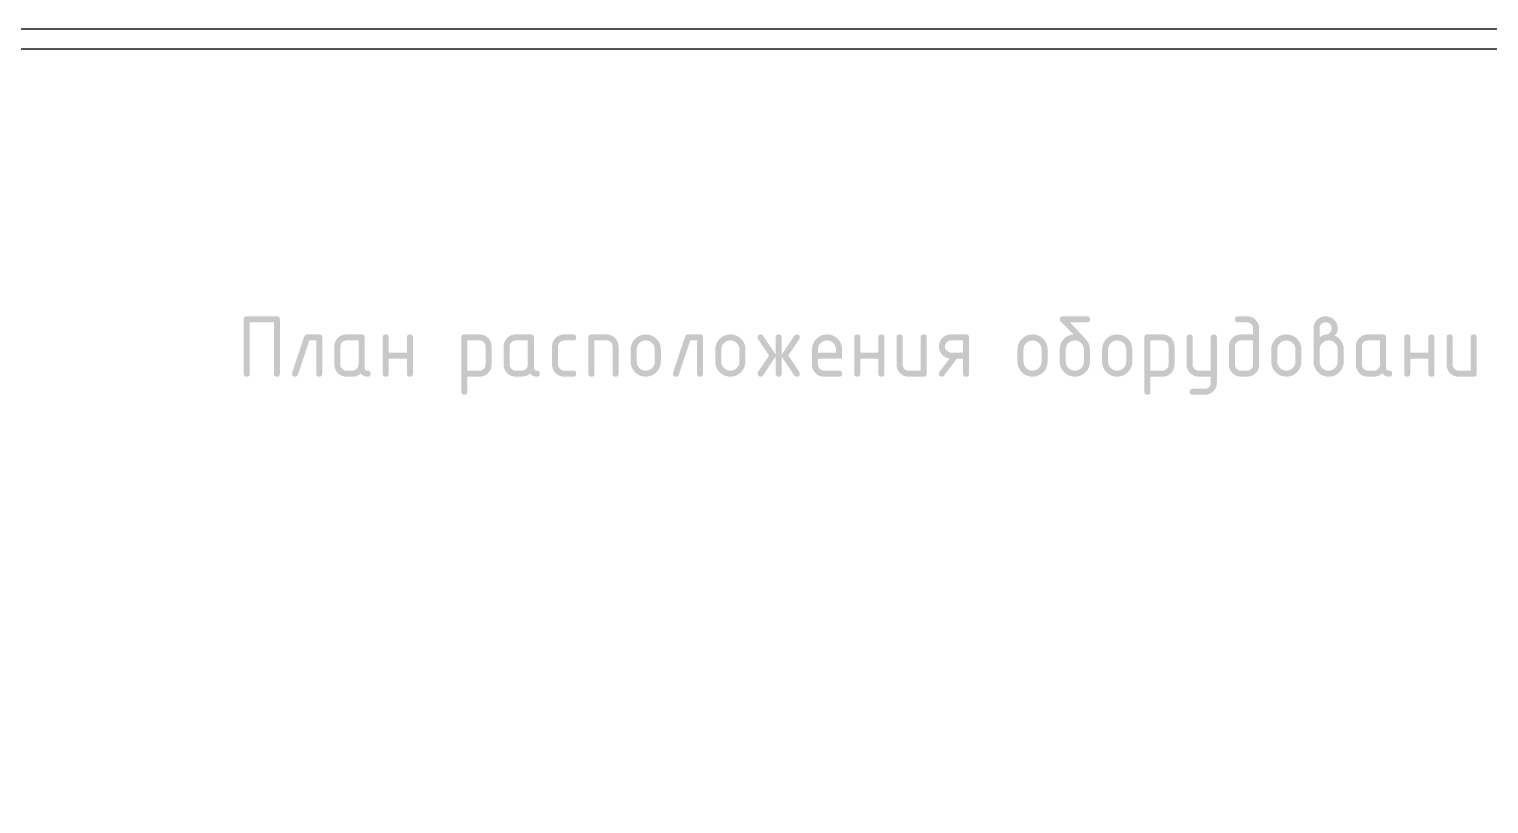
# Model space of a CAD drawing. Header units: millimetres. Extents: x 0 to 420, y 0 to 297.
# Drawn here: x 90.4 to 216.8, y 229.8 to 296.9 of the extents above; entities that cross this region are included whole.
import ezdxf

# ---------------------------------------------------------------- set-up
doc = ezdxf.new("R2010")
doc.units = ezdxf.units.MM
doc.layers.get('0').update_dxf_attribs({"linetype": 'CONTINUOUS'})

msp = doc.modelspace()

# ---------------------------------------------------------------- hatches: boundary and pattern name
at = {"true_color": 0x000007}
for points in [[(109.200047, 272.056929), (111.815013, 272.056929), (111.929321, 272.040514), (112.01097, 271.991335), (112.059959, 271.909497), (112.076289, 271.795102), (112.076289, 267.088275), (112.059959, 266.973967), (112.01097, 266.892318), (111.929321, 266.843329), (111.815013, 266.826999), (111.700704, 266.843329), (111.619056, 266.892318), (111.570066, 266.973967), (111.553736, 267.088275), (111.553736, 271.533826), (109.461875, 271.533826), (109.461875, 267.088275), (109.445459, 266.973967), (109.39628, 266.892318), (109.314442, 266.843329), (109.200047, 266.826999), (109.085739, 266.843329), (109.00409, 266.892318), (108.955101, 266.973967), (108.938771, 267.088275), (108.938771, 271.795102), (108.955101, 271.909497), (109.00409, 271.991335), (109.085739, 272.040514)], [(114.438358, 270.48762), (115.484013, 270.48762), (115.598407, 270.47129), (115.680246, 270.422301), (115.729424, 270.340652), (115.74584, 270.226344), (115.74584, 267.088275), (115.729424, 266.973967), (115.680246, 266.892318), (115.598407, 266.843329), (115.484013, 266.826999), (115.369705, 266.843329), (115.288056, 266.892318), (115.239067, 266.973967), (115.222737, 267.088275), (115.222737, 269.965068), (114.624117, 269.965068), (113.637993, 267.005041), (113.600278, 266.926993), (113.546698, 266.871372), (113.477305, 266.838075), (113.392151, 266.826999), (113.277843, 266.843553), (113.196194, 266.893283), (113.147205, 266.976292), (113.130875, 267.092685), (113.142451, 267.171508), (114.17653, 270.273748), (114.219611, 270.367162), (114.277678, 270.434014), (114.350628, 270.474201)], [(121.510111, 268.395758), (121.510111, 267.088275), (121.493695, 266.973967), (121.444516, 266.892318), (121.362678, 266.843329), (121.248284, 266.826999), (121.133975, 266.843329), (121.052327, 266.892318), (121.003337, 266.973967), (120.987008, 267.088275), (120.987008, 270.226344), (121.003337, 270.340652), (121.052327, 270.422301), (121.133975, 270.47129), (121.248284, 270.48762), (121.362678, 270.47129), (121.444516, 270.422301), (121.493695, 270.340652), (121.510111, 270.226344), (121.510111, 268.918861), (123.07887, 268.918861), (123.07887, 270.226344), (123.095199, 270.340652), (123.144189, 270.422301), (123.225837, 270.47129), (123.340146, 270.48762), (123.45454, 270.47129), (123.536378, 270.422301), (123.585557, 270.340652), (123.601973, 270.226344), (123.601973, 267.088275), (123.585557, 266.973967), (123.536378, 266.892318), (123.45454, 266.843329), (123.340146, 266.826999), (123.225837, 266.843329), (123.144189, 266.892318), (123.095199, 266.973967), (123.07887, 267.088275), (123.07887, 268.395758)], [(136.17435, 269.441964), (136.17435, 267.873206), (136.183971, 267.769543), (136.212866, 267.673528), (136.261089, 267.585161), (136.328691, 267.504443), (136.409401, 267.436841), (136.497707, 267.388618), (136.593558, 267.359723), (136.696902, 267.350102), (137.481282, 267.350102), (137.595676, 267.333686), (137.677514, 267.284508), (137.726693, 267.202669), (137.743109, 267.088275), (137.726693, 266.973967), (137.677514, 266.892318), (137.595676, 266.843329), (137.481282, 266.826999), (136.696902, 266.826999), (136.48546, 266.845921), (136.29107, 266.902722), (136.113837, 266.997454), (135.953864, 267.130167), (135.821469, 267.29014), (135.726901, 267.467373), (135.670161, 267.661763), (135.651247, 267.873206), (135.651247, 269.441964), (135.670161, 269.653321), (135.726901, 269.847521), (135.821469, 270.024564), (135.953864, 270.184451), (136.113837, 270.316932), (136.29107, 270.41169), (136.48546, 270.46862), (136.696902, 270.48762), (137.481282, 270.48762), (137.595676, 270.47129), (137.677514, 270.422301), (137.726693, 270.340652), (137.743109, 270.226344), (137.726693, 270.112035), (137.677514, 270.030387), (137.595676, 269.981397), (137.481282, 269.965068), (136.696902, 269.965068), (136.591896, 269.955473), (136.495158, 269.926758), (136.406688, 269.879026), (136.326486, 269.812381), (136.259926, 269.731869), (136.212384, 269.643296), (136.183859, 269.546661)], [(138.795325, 267.088275), (138.795325, 270.226344), (138.811655, 270.340652), (138.860644, 270.422301), (138.942293, 270.47129), (139.056601, 270.48762), (140.364084, 270.48762), (140.573787, 270.468508), (140.76716, 270.411207), (140.944203, 270.31577), (141.104917, 270.182246), (141.23844, 270.021541), (141.333878, 269.844558), (141.391179, 269.651349), (141.41029, 269.441964), (141.41029, 267.088275), (141.393874, 266.973967), (141.344696, 266.892318), (141.262857, 266.843329), (141.148463, 266.826999), (141.034155, 266.843329), (140.952506, 266.892318), (140.903517, 266.973967), (140.887187, 267.088275), (140.887187, 269.441964), (140.877782, 269.548314), (140.849566, 269.645776), (140.802541, 269.734349), (140.736705, 269.814035), (140.656934, 269.879956), (140.568171, 269.927171), (140.47052, 269.955576), (140.364084, 269.965068), (139.318428, 269.965068), (139.318428, 267.088275), (139.302012, 266.973967), (139.252834, 266.892318), (139.170995, 266.843329), (139.056601, 266.826999), (138.942293, 266.843329), (138.860644, 266.892318), (138.811655, 266.973967)], [(147.430865, 270.48762), (148.47652, 270.48762), (148.590915, 270.47129), (148.672753, 270.422301), (148.721932, 270.340652), (148.738348, 270.226344), (148.738348, 267.088275), (148.721932, 266.973967), (148.672753, 266.892318), (148.590915, 266.843329), (148.47652, 266.826999), (148.362212, 266.843329), (148.280563, 266.892318), (148.231574, 266.973967), (148.215244, 267.088275), (148.215244, 269.965068), (147.616625, 269.965068), (146.630501, 267.005041), (146.592785, 266.926993), (146.539205, 266.871372), (146.469813, 266.838075), (146.384658, 266.826999), (146.27035, 266.843553), (146.188701, 266.893283), (146.139712, 266.976292), (146.123382, 267.092685), (146.134958, 267.171508), (147.169038, 270.273748), (147.212119, 270.367162), (147.270186, 270.434014), (147.343136, 270.474201)], [(155.020199, 268.574351), (153.930446, 266.941652), (153.838324, 266.855593), (153.712716, 266.826999), (153.613015, 266.846154), (153.52861, 266.904169), (153.470595, 266.988574), (153.45144, 267.088275), (153.462258, 267.166341), (153.494986, 267.234898), (154.449691, 268.657585), (153.494986, 270.07972), (153.462258, 270.147864), (153.45144, 270.226344), (153.46777, 270.340652), (153.516759, 270.422301), (153.598408, 270.47129), (153.712716, 270.48762), (153.838324, 270.458819), (153.930446, 270.372967), (155.020199, 268.740818), (155.020199, 270.226344), (155.036528, 270.340652), (155.085518, 270.422301), (155.167166, 270.47129), (155.281475, 270.48762), (155.395869, 270.47129), (155.477707, 270.422301), (155.526886, 270.340652), (155.543302, 270.226344), (155.543302, 268.740818), (156.632503, 270.372967), (156.724694, 270.458819), (156.850785, 270.48762), (156.965093, 270.47129), (157.046742, 270.422301), (157.095731, 270.340652), (157.112061, 270.226344), (157.101036, 270.147864), (157.068515, 270.07972), (156.11381, 268.657585), (157.068515, 267.234898), (157.101036, 267.166341), (157.112061, 267.088275), (157.095731, 266.973967), (157.046742, 266.892318), (156.965093, 266.843329), (156.850785, 266.826999), (156.724694, 266.855593), (156.632503, 266.941652), (155.543302, 268.574351), (155.543302, 267.088275), (155.526886, 266.973967), (155.477707, 266.892318), (155.395869, 266.843329), (155.281475, 266.826999), (155.167166, 266.843329), (155.085518, 266.892318), (155.036528, 266.973967), (155.020199, 267.088275)], [(162.350627, 268.395758), (162.350627, 267.088275), (162.334211, 266.973967), (162.285032, 266.892318), (162.203194, 266.843329), (162.0888, 266.826999), (161.974491, 266.843329), (161.892843, 266.892318), (161.843853, 266.973967), (161.827523, 267.088275), (161.827523, 270.226344), (161.843853, 270.340652), (161.892843, 270.422301), (161.974491, 270.47129), (162.0888, 270.48762), (162.203194, 270.47129), (162.285032, 270.422301), (162.334211, 270.340652), (162.350627, 270.226344), (162.350627, 268.918861), (163.919385, 268.918861), (163.919385, 270.226344), (163.935715, 270.340652), (163.984704, 270.422301), (164.066353, 270.47129), (164.180662, 270.48762), (164.295056, 270.47129), (164.376894, 270.422301), (164.426073, 270.340652), (164.442489, 270.226344), (164.442489, 267.088275), (164.426073, 266.973967), (164.376894, 266.892318), (164.295056, 266.843329), (164.180662, 266.826999), (164.066353, 266.843329), (163.984704, 266.892318), (163.935715, 266.973967), (163.919385, 267.088275), (163.919385, 268.395758)], [(168.106518, 270.226344), (168.106518, 267.088275), (168.090102, 266.973967), (168.040923, 266.892318), (167.959085, 266.843329), (167.84469, 266.826999), (166.537208, 266.826999), (166.325765, 266.845921), (166.131375, 266.902722), (165.954142, 266.997454), (165.794169, 267.130167), (165.661774, 267.29014), (165.567207, 267.467373), (165.510466, 267.661763), (165.491552, 267.873206), (165.491552, 270.226344), (165.507882, 270.340652), (165.556871, 270.422301), (165.63852, 270.47129), (165.752828, 270.48762), (165.867223, 270.47129), (165.949061, 270.422301), (165.99824, 270.340652), (166.014656, 270.226344), (166.014656, 267.873206), (166.024276, 267.769543), (166.053172, 267.673528), (166.101394, 267.585161), (166.168996, 267.504443), (166.249706, 267.436841), (166.338012, 267.388618), (166.433863, 267.359723), (166.537208, 267.350102), (167.583414, 267.350102), (167.583414, 270.226344), (167.599744, 270.340652), (167.648733, 270.422301), (167.730382, 270.47129), (167.84469, 270.48762), (167.959085, 270.47129), (168.040923, 270.422301), (168.090102, 270.340652)], [(192.711665, 266.296179), (192.711665, 266.826999), (191.665458, 266.826999), (191.454015, 266.846024), (191.259626, 266.903136), (191.082393, 266.998384), (190.92242, 267.131821), (190.790025, 267.292543), (190.695457, 267.469647), (190.638716, 267.663184), (190.619803, 267.873206), (190.619803, 270.226344), (190.636133, 270.340652), (190.685122, 270.422301), (190.766771, 270.47129), (190.881079, 270.48762), (190.995473, 270.47129), (191.077311, 270.422301), (191.12649, 270.340652), (191.142906, 270.226344), (191.142906, 267.873206), (191.152526, 267.769543), (191.181422, 267.673528), (191.229645, 267.585161), (191.297246, 267.504443), (191.377956, 267.436841), (191.466263, 267.388618), (191.562114, 267.359723), (191.665458, 267.350102), (192.711665, 267.350102), (192.711665, 270.226344), (192.727994, 270.340652), (192.776984, 270.422301), (192.858633, 270.47129), (192.972941, 270.48762), (193.087335, 270.47129), (193.169173, 270.422301), (193.218352, 270.340652), (193.234768, 270.226344), (193.234768, 266.303896), (193.216061, 266.094511), (193.159941, 265.901302), (193.066406, 265.724319), (192.935458, 265.563614), (192.777242, 265.43009), (192.601973, 265.334652), (192.409754, 265.277352), (192.200688, 265.25824), (191.142906, 265.25824), (191.028279, 265.27457), (190.946467, 265.323559), (190.897417, 265.405208), (190.881079, 265.519516), (190.900923, 265.616737), (190.960454, 265.701969), (191.045685, 265.761224), (191.142906, 265.780792), (192.188561, 265.780792), (192.294998, 265.789982), (192.392649, 265.817517), (192.481412, 265.863345), (192.561183, 265.927416), (192.627019, 266.005654), (192.674044, 266.093194), (192.70226, 266.190035)], [(209.991125, 268.395758), (209.991125, 267.088275), (209.974709, 266.973967), (209.92553, 266.892318), (209.843692, 266.843329), (209.729298, 266.826999), (209.614989, 266.843329), (209.533341, 266.892318), (209.484351, 266.973967), (209.468022, 267.088275), (209.468022, 270.226344), (209.484351, 270.340652), (209.533341, 270.422301), (209.614989, 270.47129), (209.729298, 270.48762), (209.843692, 270.47129), (209.92553, 270.422301), (209.974709, 270.340652), (209.991125, 270.226344), (209.991125, 268.918861), (211.559884, 268.918861), (211.559884, 270.226344), (211.576213, 270.340652), (211.625203, 270.422301), (211.706851, 270.47129), (211.82116, 270.48762), (211.935554, 270.47129), (212.017392, 270.422301), (212.066571, 270.340652), (212.082987, 270.226344), (212.082987, 267.088275), (212.066571, 266.973967), (212.017392, 266.892318), (211.935554, 266.843329), (211.82116, 266.826999), (211.706851, 266.843329), (211.625203, 266.892318), (211.576213, 266.973967), (211.559884, 267.088275), (211.559884, 268.395758)], [(215.747016, 270.226344), (215.747016, 267.088275), (215.7306, 266.973967), (215.681421, 266.892318), (215.599583, 266.843329), (215.485188, 266.826999), (214.177706, 266.826999), (213.966263, 266.845921), (213.771874, 266.902722), (213.594641, 266.997454), (213.434668, 267.130167), (213.302273, 267.29014), (213.207705, 267.467373), (213.150964, 267.661763), (213.13205, 267.873206), (213.13205, 270.226344), (213.14838, 270.340652), (213.197369, 270.422301), (213.279018, 270.47129), (213.393327, 270.48762), (213.507721, 270.47129), (213.589559, 270.422301), (213.638738, 270.340652), (213.655154, 270.226344), (213.655154, 267.873206), (213.664774, 267.769543), (213.69367, 267.673528), (213.741893, 267.585161), (213.809494, 267.504443), (213.890204, 267.436841), (213.97851, 267.388618), (214.074362, 267.359723), (214.177706, 267.350102), (215.223912, 267.350102), (215.223912, 270.226344), (215.240242, 270.340652), (215.289231, 270.422301), (215.37088, 270.47129), (215.485188, 270.48762), (215.599583, 270.47129), (215.681421, 270.422301), (215.7306, 270.340652)]]:
    msp.add_hatch(color=0, dxfattribs=at).paths.add_polyline_path(points, flags=0)
h = msp.add_hatch(color=0, dxfattribs=at)
h.paths.add_polyline_path([(182.242682, 269.180137), (182.242682, 268.134482), (182.218721, 267.872904), (182.146908, 267.631429), (182.027346, 267.410107), (181.860138, 267.208991), (181.658798, 267.04187), (181.437563, 266.922497), (181.19638, 266.850873), (180.935199, 266.826999), (180.673622, 266.850873), (180.432146, 266.922497), (180.210825, 267.04187), (180.009709, 267.208991), (179.842587, 267.410107), (179.723215, 267.631429), (179.651591, 267.872904), (179.627716, 268.134482), (179.627716, 269.180137), (179.638286, 269.370748), (179.670005, 269.548194), (179.722885, 269.712488), (179.79694, 269.863644), (179.892181, 270.001674), (180.008623, 270.126591), (180.146279, 270.238408), (180.30516, 270.337138), (180.576427, 270.449999), (180.828263, 270.48762), (179.678979, 271.636903), (179.640532, 271.701051), (179.627716, 271.791244), (179.644046, 271.907404), (179.693035, 271.990439), (179.774684, 272.040298), (179.888993, 272.056929), (181.984713, 272.056929), (182.099107, 272.040514), (182.180946, 271.991335), (182.230124, 271.909497), (182.24654, 271.795102), (182.230124, 271.680794), (182.180946, 271.599145), (182.099107, 271.550156), (181.984713, 271.533826), (180.499188, 271.533826), (181.814387, 270.150827), (182.001766, 269.920867), (182.135608, 269.682432), (182.215913, 269.435522)], flags=0)
h.paths.add_polyline_path([(181.719578, 268.134482), (181.719578, 269.180137), (181.705212, 269.336708), (181.662114, 269.481445), (181.590284, 269.614296), (181.489722, 269.735211), (181.368816, 269.835773), (181.236025, 269.907603), (181.091451, 269.950701), (180.935199, 269.965068), (180.778396, 269.950701), (180.633684, 269.907603), (180.500962, 269.835773), (180.380125, 269.735211), (180.279649, 269.614296), (180.208008, 269.481445), (180.1651, 269.336708), (180.15082, 269.180137), (180.15082, 268.134482), (180.164996, 267.976257), (180.207595, 267.830693), (180.278719, 267.697842), (180.378472, 267.577754), (180.498559, 267.478001), (180.631411, 267.406877), (180.776974, 267.364279), (180.935199, 267.350102), (181.091451, 267.364468), (181.236025, 267.407566), (181.368816, 267.479397), (181.489722, 267.579959), (181.590284, 267.700787), (181.662114, 267.833449), (181.705212, 267.977997)], flags=0)
h = msp.add_hatch(color=0, dxfattribs=at)
h.paths.add_polyline_path([(196.898797, 271.010723), (196.898797, 267.873206), (196.879685, 267.661763), (196.822385, 267.467373), (196.726947, 267.29014), (196.593424, 267.130167), (196.43271, 266.997454), (196.255666, 266.902722), (196.062293, 266.845921), (195.85259, 266.826999), (195.329487, 266.826999), (195.118044, 266.846024), (194.923655, 266.903136), (194.746422, 266.998384), (194.586449, 267.131821), (194.454054, 267.292543), (194.359486, 267.469647), (194.302745, 267.663184), (194.283832, 267.873206), (194.283832, 269.441964), (194.302857, 269.653321), (194.359968, 269.847521), (194.455216, 270.024564), (194.588654, 270.184451), (194.749367, 270.316932), (194.926411, 270.41169), (195.119784, 270.46862), (195.329487, 270.48762), (196.375694, 270.48762), (196.375694, 271.010723), (196.366288, 271.117159), (196.338073, 271.21481), (196.291048, 271.303573), (196.225212, 271.383344), (196.145441, 271.44918), (196.056678, 271.496206), (195.959026, 271.524421), (195.85259, 271.533826), (195.068211, 271.533826), (194.953903, 271.550156), (194.872254, 271.599145), (194.823265, 271.680794), (194.806935, 271.795102), (194.823265, 271.909497), (194.872254, 271.991335), (194.953903, 272.040514), (195.068211, 272.056929), (195.85259, 272.056929), (196.063955, 272.037818), (196.258216, 271.980517), (196.435423, 271.88508), (196.595628, 271.751556), (196.72811, 271.590843), (196.822867, 271.413799), (196.879797, 271.220426)], flags=0)
h.paths.add_polyline_path([(196.375694, 267.873206), (196.375694, 269.965068), (195.329487, 269.965068), (195.22448, 269.955473), (195.127742, 269.926758), (195.039272, 269.879026), (194.95907, 269.812381), (194.892511, 269.731869), (194.844969, 269.643296), (194.816443, 269.546661), (194.806935, 269.441964), (194.806935, 267.873206), (194.816555, 267.769543), (194.845451, 267.673528), (194.893674, 267.585161), (194.961275, 267.504443), (195.041985, 267.436841), (195.130291, 267.388618), (195.226143, 267.359723), (195.329487, 267.350102), (195.85259, 267.350102), (195.957287, 267.359611), (196.053922, 267.388136), (196.142495, 267.435678), (196.223007, 267.502238), (196.289652, 267.582526), (196.337384, 267.671185), (196.366099, 267.768113)], flags=0)
h = msp.add_hatch(color=0, dxfattribs=at)
h.paths.add_polyline_path([(202.134992, 270.226344), (202.297687, 270.340652), (202.453457, 270.422301), (202.602406, 270.47129), (202.744636, 270.48762), (202.824304, 270.498997), (202.901182, 270.533164), (202.975165, 270.590171), (203.046151, 270.670072), (203.146886, 270.840397), (203.180648, 271.010723), (203.171243, 271.117159), (203.143027, 271.21481), (203.096002, 271.303573), (203.030166, 271.383344), (202.950395, 271.44918), (202.861632, 271.496206), (202.763981, 271.524421), (202.657544, 271.533826), (202.552538, 271.524232), (202.4558, 271.495517), (202.36733, 271.447785), (202.287128, 271.38114), (202.220569, 271.300628), (202.173026, 271.212054), (202.144501, 271.115419), (202.134992, 271.010723)], flags=0)
h.paths.add_polyline_path([(203.441924, 270.380684), (203.612878, 270.294281), (203.76528, 270.185554), (203.899183, 270.054502), (204.014636, 269.901127), (204.107327, 269.732661), (204.173662, 269.556341), (204.213539, 269.372167), (204.226854, 269.180137), (204.226854, 268.134482), (204.202894, 267.871328), (204.131081, 267.629155), (204.011519, 267.407859), (203.844311, 267.207337), (203.642971, 267.040939), (203.421736, 266.922084), (203.180553, 266.85077), (202.919372, 266.826999), (202.656218, 266.850873), (202.414045, 266.922497), (202.192749, 267.04187), (201.992228, 267.208991), (201.825829, 267.410107), (201.706974, 267.631429), (201.63566, 267.872904), (201.611889, 268.134482), (201.611889, 271.010723), (201.630915, 271.222088), (201.688026, 271.416348), (201.783274, 271.593556), (201.916711, 271.753761), (202.077425, 271.886242), (202.254468, 271.981), (202.447841, 272.03793), (202.657544, 272.056929), (202.86891, 272.037818), (203.06317, 271.980517), (203.240377, 271.88508), (203.400583, 271.751556), (203.533064, 271.590843), (203.627821, 271.413799), (203.684751, 271.220426), (203.703751, 271.010723), (203.687335, 270.822517), (203.638156, 270.654776), (203.556318, 270.507498)], flags=0)
h.paths.add_polyline_path([(203.703751, 268.134482), (203.703751, 269.180137), (203.689488, 269.336708), (203.6467, 269.481445), (203.575387, 269.614296), (203.475548, 269.735211), (203.355237, 269.835773), (203.222471, 269.907603), (203.0772, 269.950701), (202.919372, 269.965068), (202.761147, 269.950701), (202.615583, 269.907603), (202.482732, 269.835773), (202.362644, 269.735211), (202.262892, 269.614296), (202.191768, 269.481445), (202.149169, 269.336708), (202.134992, 269.180137), (202.134992, 268.134482), (202.149169, 267.976257), (202.191768, 267.830693), (202.262892, 267.697842), (202.362644, 267.577754), (202.482732, 267.478001), (202.615583, 267.406877), (202.761147, 267.364279), (202.919372, 267.350102), (203.0772, 267.364468), (203.222471, 267.407566), (203.355237, 267.479397), (203.475548, 267.579959), (203.575387, 267.700787), (203.6467, 267.833449), (203.689488, 267.977997)], flags=0)
h = msp.add_hatch(color=0, dxfattribs=at)
h.paths.add_polyline_path([(118.886766, 269.965068), (117.840559, 269.965068), (117.735553, 269.955473), (117.638814, 269.926758), (117.550344, 269.879026), (117.470143, 269.812381), (117.403583, 269.731869), (117.356041, 269.643296), (117.327516, 269.546661), (117.318007, 269.441964), (117.318007, 267.873206), (117.327628, 267.769543), (117.356523, 267.673528), (117.404746, 267.585161), (117.472347, 267.504443), (117.553057, 267.436841), (117.641364, 267.388618), (117.737215, 267.359723), (117.840559, 267.350102), (118.363663, 267.350102), (118.468359, 267.359611), (118.564994, 267.388136), (118.653567, 267.435678), (118.734079, 267.502238), (118.800725, 267.582526), (118.848456, 267.671185), (118.877171, 267.768113), (118.886766, 267.873206)], flags=0)
h.paths.add_polyline_path([(119.932421, 267.088275), (119.916091, 266.973967), (119.867102, 266.892318), (119.785453, 266.843329), (119.671145, 266.826999), (119.497004, 266.844276), (119.339245, 266.896176), (119.197918, 266.982803), (119.073077, 267.10426), (118.920218, 266.982803), (118.751029, 266.896176), (118.565511, 266.844276), (118.363663, 266.826999), (117.840559, 266.826999), (117.629116, 266.845921), (117.434727, 266.902722), (117.257494, 266.997454), (117.097521, 267.130167), (116.965126, 267.29014), (116.870558, 267.467373), (116.813817, 267.661763), (116.794904, 267.873206), (116.794904, 269.441964), (116.813817, 269.653321), (116.870558, 269.847521), (116.965126, 270.024564), (117.097521, 270.184451), (117.257494, 270.316932), (117.434727, 270.41169), (117.629116, 270.46862), (117.840559, 270.48762), (119.148042, 270.48762), (119.262436, 270.47129), (119.344275, 270.422301), (119.393453, 270.340652), (119.409869, 270.226344), (119.409869, 267.611378), (119.426199, 267.49707), (119.475188, 267.415421), (119.556837, 267.366432), (119.671145, 267.350102), (119.785453, 267.333686), (119.867102, 267.284508), (119.916091, 267.202669)], flags=0)
h = msp.add_hatch(color=0, dxfattribs=at)
h.paths.add_polyline_path([(127.795114, 270.226344), (127.811444, 270.340652), (127.860433, 270.422301), (127.942082, 270.47129), (128.05639, 270.48762), (129.363873, 270.48762), (129.575238, 270.46862), (129.769499, 270.41169), (129.946706, 270.316932), (130.106911, 270.184451), (130.239392, 270.024564), (130.33415, 269.847521), (130.39108, 269.653321), (130.41008, 269.441964), (130.41008, 267.873206), (130.39108, 267.663184), (130.33415, 267.469647), (130.239392, 267.292543), (130.106911, 267.131821), (129.946706, 266.998384), (129.769499, 266.903136), (129.575238, 266.846024), (129.363873, 266.826999), (128.318218, 266.826999), (128.318218, 265.519516), (128.301802, 265.405208), (128.252623, 265.323559), (128.170785, 265.27457), (128.05639, 265.25824), (127.942082, 265.27457), (127.860433, 265.323559), (127.811444, 265.405208), (127.795114, 265.519516)], flags=0)
h.paths.add_polyline_path([(128.318218, 269.965068), (128.318218, 267.350102), (129.363873, 267.350102), (129.46857, 267.359611), (129.565204, 267.388136), (129.653778, 267.435678), (129.73429, 267.502238), (129.800935, 267.582526), (129.848667, 267.671185), (129.877382, 267.768113), (129.886976, 267.873206), (129.886976, 269.441964), (129.877571, 269.548314), (129.849356, 269.645776), (129.80233, 269.734349), (129.736495, 269.814035), (129.656723, 269.879956), (129.567961, 269.927171), (129.470309, 269.955576), (129.363873, 269.965068)], flags=0)
h = msp.add_hatch(color=0, dxfattribs=at)
h.paths.add_polyline_path([(133.551005, 269.965068), (132.504799, 269.965068), (132.399792, 269.955473), (132.303054, 269.926758), (132.214584, 269.879026), (132.134382, 269.812381), (132.067823, 269.731869), (132.02028, 269.643296), (131.991755, 269.546661), (131.982246, 269.441964), (131.982246, 267.873206), (131.991867, 267.769543), (132.020763, 267.673528), (132.068985, 267.585161), (132.136587, 267.504443), (132.217297, 267.436841), (132.305603, 267.388618), (132.401454, 267.359723), (132.504799, 267.350102), (133.027902, 267.350102), (133.132598, 267.359611), (133.229233, 267.388136), (133.317807, 267.435678), (133.398318, 267.502238), (133.464964, 267.582526), (133.512696, 267.671185), (133.541411, 267.768113), (133.551005, 267.873206)], flags=0)
h.paths.add_polyline_path([(134.596661, 267.088275), (134.580331, 266.973967), (134.531342, 266.892318), (134.449693, 266.843329), (134.335384, 266.826999), (134.161244, 266.844276), (134.003484, 266.896176), (133.862158, 266.982803), (133.737316, 267.10426), (133.584457, 266.982803), (133.415268, 266.896176), (133.22975, 266.844276), (133.027902, 266.826999), (132.504799, 266.826999), (132.293356, 266.845921), (132.098966, 266.902722), (131.921733, 266.997454), (131.76176, 267.130167), (131.629365, 267.29014), (131.534797, 267.467373), (131.478057, 267.661763), (131.459143, 267.873206), (131.459143, 269.441964), (131.478057, 269.653321), (131.534797, 269.847521), (131.629365, 270.024564), (131.76176, 270.184451), (131.921733, 270.316932), (132.098966, 270.41169), (132.293356, 270.46862), (132.504799, 270.48762), (133.812281, 270.48762), (133.926676, 270.47129), (134.008514, 270.422301), (134.057693, 270.340652), (134.074108, 270.226344), (134.074108, 267.611378), (134.090438, 267.49707), (134.139427, 267.415421), (134.221076, 267.366432), (134.335384, 267.350102), (134.449693, 267.333686), (134.531342, 267.284508), (134.580331, 267.202669)], flags=0)
h = msp.add_hatch(color=0, dxfattribs=at)
h.paths.add_polyline_path([(142.459354, 268.134482), (142.459354, 269.180137), (142.483228, 269.441396), (142.554852, 269.682707), (142.674224, 269.903969), (142.841346, 270.105076), (143.042462, 270.272284), (143.263783, 270.391846), (143.505259, 270.463659), (143.766836, 270.48762), (144.031334, 270.463952), (144.27423, 270.392948), (144.495629, 270.274609), (144.695634, 270.108935), (144.861309, 269.90893), (144.979648, 269.687531), (145.050651, 269.444634), (145.074319, 269.180137), (145.074319, 268.134482), (145.050358, 267.872904), (144.978545, 267.631429), (144.858983, 267.410107), (144.691776, 267.208991), (144.490436, 267.04187), (144.2692, 266.922497), (144.028018, 266.850873), (143.766836, 266.826999), (143.505259, 266.850873), (143.263783, 266.922497), (143.042462, 267.04187), (142.841346, 267.208991), (142.674224, 267.410107), (142.554852, 267.631429), (142.483228, 267.872904)], flags=0)
h.paths.add_polyline_path([(144.551216, 268.134482), (144.551216, 269.180137), (144.53685, 269.336708), (144.493751, 269.481445), (144.421921, 269.614296), (144.321359, 269.735211), (144.200453, 269.835773), (144.067662, 269.907603), (143.923089, 269.950701), (143.766836, 269.965068), (143.610033, 269.950701), (143.465322, 269.907603), (143.332599, 269.835773), (143.211763, 269.735211), (143.111286, 269.614296), (143.039646, 269.481445), (142.996737, 269.336708), (142.982457, 269.180137), (142.982457, 268.134482), (142.996634, 267.976257), (143.039232, 267.830693), (143.110356, 267.697842), (143.210109, 267.577754), (143.330196, 267.478001), (143.463048, 267.406877), (143.608612, 267.364279), (143.766836, 267.350102), (143.923089, 267.364468), (144.067662, 267.407566), (144.200453, 267.479397), (144.321359, 267.579959), (144.421921, 267.700787), (144.493751, 267.833449), (144.53685, 267.977997)], flags=0)
h = msp.add_hatch(color=0, dxfattribs=at)
h.paths.add_polyline_path([(149.787411, 268.134482), (149.787411, 269.180137), (149.811286, 269.441396), (149.882909, 269.682707), (150.002282, 269.903969), (150.169403, 270.105076), (150.370519, 270.272284), (150.591841, 270.391846), (150.833316, 270.463659), (151.094894, 270.48762), (151.359391, 270.463952), (151.602288, 270.392948), (151.823687, 270.274609), (152.023692, 270.108935), (152.189366, 269.90893), (152.307705, 269.687531), (152.378709, 269.444634), (152.402376, 269.180137), (152.402376, 268.134482), (152.378416, 267.872904), (152.306603, 267.631429), (152.187041, 267.410107), (152.019833, 267.208991), (151.818493, 267.04187), (151.597258, 266.922497), (151.356075, 266.850873), (151.094894, 266.826999), (150.833316, 266.850873), (150.591841, 266.922497), (150.370519, 267.04187), (150.169403, 267.208991), (150.002282, 267.410107), (149.882909, 267.631429), (149.811286, 267.872904)], flags=0)
h.paths.add_polyline_path([(151.879273, 268.134482), (151.879273, 269.180137), (151.864907, 269.336708), (151.821809, 269.481445), (151.749979, 269.614296), (151.649416, 269.735211), (151.528511, 269.835773), (151.39572, 269.907603), (151.251146, 269.950701), (151.094894, 269.965068), (150.93809, 269.950701), (150.793379, 269.907603), (150.660657, 269.835773), (150.53982, 269.735211), (150.439344, 269.614296), (150.367703, 269.481445), (150.324794, 269.336708), (150.310515, 269.180137), (150.310515, 268.134482), (150.324691, 267.976257), (150.36729, 267.830693), (150.438414, 267.697842), (150.538166, 267.577754), (150.658254, 267.478001), (150.791105, 267.406877), (150.936669, 267.364279), (151.094894, 267.350102), (151.251146, 267.364468), (151.39572, 267.407566), (151.528511, 267.479397), (151.649416, 267.579959), (151.749979, 267.700787), (151.821809, 267.833449), (151.864907, 267.977997)], flags=0)
h = msp.add_hatch(color=0, dxfattribs=at)
h.paths.add_polyline_path([(159.470977, 269.965068), (159.314174, 269.950701), (159.169463, 269.907603), (159.03674, 269.835773), (158.915904, 269.735211), (158.815427, 269.614296), (158.743787, 269.481445), (158.700878, 269.336708), (158.686598, 269.180137), (158.686598, 268.918861), (160.255357, 268.918861), (160.255357, 269.180137), (160.240991, 269.336708), (160.197893, 269.481445), (160.126062, 269.614296), (160.0255, 269.735211), (159.904594, 269.835773), (159.771803, 269.907603), (159.62723, 269.950701)], flags=0)
h.paths.add_polyline_path([(158.686598, 268.395758), (158.686598, 267.873206), (158.696218, 267.769543), (158.725114, 267.673528), (158.773337, 267.585161), (158.840938, 267.504443), (158.921648, 267.436841), (159.009955, 267.388618), (159.105806, 267.359723), (159.20915, 267.350102), (160.516633, 267.350102), (160.631027, 267.333686), (160.712865, 267.284508), (160.762044, 267.202669), (160.77846, 267.088275), (160.762044, 266.973967), (160.712865, 266.892318), (160.631027, 266.843329), (160.516633, 266.826999), (159.20915, 266.826999), (158.997707, 266.845921), (158.803318, 266.902722), (158.626085, 266.997454), (158.466112, 267.130167), (158.333717, 267.29014), (158.239149, 267.467373), (158.182408, 267.661763), (158.163495, 267.873206), (158.163495, 269.180137), (158.187369, 269.441396), (158.258993, 269.682707), (158.378365, 269.903969), (158.545487, 270.105076), (158.746603, 270.272284), (158.967925, 270.391846), (159.2094, 270.463659), (159.470977, 270.48762), (159.735475, 270.463952), (159.978371, 270.392948), (160.19977, 270.274609), (160.399775, 270.108935), (160.56545, 269.90893), (160.683789, 269.687531), (160.754792, 269.444634), (160.77846, 269.180137), (160.77846, 268.395758)], flags=0)
h = msp.add_hatch(color=0, dxfattribs=at)
h.paths.add_polyline_path([(170.086584, 268.404026), (169.893219, 268.44299), (169.717476, 268.512753), (169.559407, 268.613315), (169.419062, 268.744677), (169.303712, 268.898044), (169.221382, 269.065415), (169.172023, 269.246739), (169.155581, 269.441964), (169.174495, 269.653321), (169.231235, 269.847521), (169.325803, 270.024564), (169.458198, 270.184451), (169.618171, 270.316932), (169.795404, 270.41169), (169.989794, 270.46862), (170.201236, 270.48762), (171.508719, 270.48762), (171.623113, 270.47129), (171.704952, 270.422301), (171.75413, 270.340652), (171.770546, 270.226344), (171.770546, 267.088275), (171.75413, 266.973967), (171.704952, 266.892318), (171.623113, 266.843329), (171.508719, 266.826999), (171.394411, 266.843329), (171.312762, 266.892318), (171.263773, 266.973967), (171.247443, 267.088275), (171.247443, 268.395758), (170.716623, 268.395758), (169.62687, 266.933935), (169.534679, 266.853595), (169.416857, 266.826999), (169.302549, 266.843329), (169.2209, 266.892318), (169.171911, 266.973967), (169.155581, 267.088275), (169.168397, 267.173438), (169.206844, 267.247025)], flags=0)
h.paths.add_polyline_path([(169.678684, 269.441964), (169.688305, 269.338611), (169.7172, 269.2427), (169.765423, 269.15423), (169.833025, 269.073201), (169.913735, 269.0056), (170.002041, 268.957377), (170.097892, 268.928481), (170.201236, 268.918861), (171.247443, 268.918861), (171.247443, 269.965068), (170.201236, 269.965068), (170.09623, 269.955473), (169.999492, 269.926758), (169.911022, 269.879026), (169.83082, 269.812381), (169.76426, 269.731869), (169.716718, 269.643296), (169.688193, 269.546661)], flags=0)
h = msp.add_hatch(color=0, dxfattribs=at)
h.paths.add_polyline_path([(175.963688, 268.134482), (175.963688, 269.180137), (175.987562, 269.441396), (176.059186, 269.682707), (176.178558, 269.903969), (176.34568, 270.105076), (176.546796, 270.272284), (176.768117, 270.391846), (177.009593, 270.463659), (177.27117, 270.48762), (177.535668, 270.463952), (177.778564, 270.392948), (177.999963, 270.274609), (178.199968, 270.108935), (178.365643, 269.90893), (178.483982, 269.687531), (178.554985, 269.444634), (178.578653, 269.180137), (178.578653, 268.134482), (178.554692, 267.872904), (178.482879, 267.631429), (178.363317, 267.410107), (178.19611, 267.208991), (177.99477, 267.04187), (177.773534, 266.922497), (177.532352, 266.850873), (177.27117, 266.826999), (177.009593, 266.850873), (176.768117, 266.922497), (176.546796, 267.04187), (176.34568, 267.208991), (176.178558, 267.410107), (176.059186, 267.631429), (175.987562, 267.872904)], flags=0)
h.paths.add_polyline_path([(178.05555, 268.134482), (178.05555, 269.180137), (178.041184, 269.336708), (177.998085, 269.481445), (177.926255, 269.614296), (177.825693, 269.735211), (177.704787, 269.835773), (177.571996, 269.907603), (177.427423, 269.950701), (177.27117, 269.965068), (177.114367, 269.950701), (176.969656, 269.907603), (176.836933, 269.835773), (176.716097, 269.735211), (176.61562, 269.614296), (176.54398, 269.481445), (176.501071, 269.336708), (176.486791, 269.180137), (176.486791, 268.134482), (176.500968, 267.976257), (176.543566, 267.830693), (176.61469, 267.697842), (176.714443, 267.577754), (176.83453, 267.478001), (176.967382, 267.406877), (177.112946, 267.364279), (177.27117, 267.350102), (177.427423, 267.364468), (177.571996, 267.407566), (177.704787, 267.479397), (177.825693, 267.579959), (177.926255, 267.700787), (177.998085, 267.833449), (178.041184, 267.977997)], flags=0)
h = msp.add_hatch(color=0, dxfattribs=at)
h.paths.add_polyline_path([(183.291745, 268.134482), (183.291745, 269.180137), (183.31562, 269.441396), (183.387243, 269.682707), (183.506616, 269.903969), (183.673737, 270.105076), (183.874853, 270.272284), (184.096175, 270.391846), (184.33765, 270.463659), (184.599228, 270.48762), (184.863725, 270.463952), (185.106622, 270.392948), (185.328021, 270.274609), (185.528026, 270.108935), (185.6937, 269.90893), (185.812039, 269.687531), (185.883043, 269.444634), (185.906711, 269.180137), (185.906711, 268.134482), (185.88275, 267.872904), (185.810937, 267.631429), (185.691375, 267.410107), (185.524167, 267.208991), (185.322827, 267.04187), (185.101592, 266.922497), (184.860409, 266.850873), (184.599228, 266.826999), (184.33765, 266.850873), (184.096175, 266.922497), (183.874853, 267.04187), (183.673737, 267.208991), (183.506616, 267.410107), (183.387243, 267.631429), (183.31562, 267.872904)], flags=0)
h.paths.add_polyline_path([(185.383607, 268.134482), (185.383607, 269.180137), (185.369241, 269.336708), (185.326143, 269.481445), (185.254313, 269.614296), (185.15375, 269.735211), (185.032845, 269.835773), (184.900054, 269.907603), (184.75548, 269.950701), (184.599228, 269.965068), (184.442424, 269.950701), (184.297713, 269.907603), (184.164991, 269.835773), (184.044154, 269.735211), (183.943678, 269.614296), (183.872037, 269.481445), (183.829128, 269.336708), (183.814849, 269.180137), (183.814849, 268.134482), (183.829025, 267.976257), (183.871624, 267.830693), (183.942748, 267.697842), (184.0425, 267.577754), (184.162588, 267.478001), (184.295439, 267.406877), (184.441003, 267.364279), (184.599228, 267.350102), (184.75548, 267.364468), (184.900054, 267.407566), (185.032845, 267.479397), (185.15375, 267.579959), (185.254313, 267.700787), (185.326143, 267.833449), (185.369241, 267.977997)], flags=0)
h = msp.add_hatch(color=0, dxfattribs=at)
h.paths.add_polyline_path([(186.955774, 270.226344), (186.972104, 270.340652), (187.021093, 270.422301), (187.102742, 270.47129), (187.21705, 270.48762), (188.524533, 270.48762), (188.735898, 270.46862), (188.930158, 270.41169), (189.107365, 270.316932), (189.267571, 270.184451), (189.400052, 270.024564), (189.494809, 269.847521), (189.55174, 269.653321), (189.570739, 269.441964), (189.570739, 267.873206), (189.55174, 267.663184), (189.494809, 267.469647), (189.400052, 267.292543), (189.267571, 267.131821), (189.107365, 266.998384), (188.930158, 266.903136), (188.735898, 266.846024), (188.524533, 266.826999), (187.478877, 266.826999), (187.478877, 265.519516), (187.462461, 265.405208), (187.413283, 265.323559), (187.331444, 265.27457), (187.21705, 265.25824), (187.102742, 265.27457), (187.021093, 265.323559), (186.972104, 265.405208), (186.955774, 265.519516)], flags=0)
h.paths.add_polyline_path([(187.478877, 269.965068), (187.478877, 267.350102), (188.524533, 267.350102), (188.629229, 267.359611), (188.725864, 267.388136), (188.814437, 267.435678), (188.894949, 267.502238), (188.961595, 267.582526), (189.009327, 267.671185), (189.038041, 267.768113), (189.047636, 267.873206), (189.047636, 269.441964), (189.038231, 269.548314), (189.010016, 269.645776), (188.96299, 269.734349), (188.897154, 269.814035), (188.817383, 269.879956), (188.72862, 269.927171), (188.630969, 269.955576), (188.524533, 269.965068)], flags=0)
h = msp.add_hatch(color=0, dxfattribs=at)
h.paths.add_polyline_path([(197.94786, 268.134482), (197.94786, 269.180137), (197.971735, 269.441396), (198.043358, 269.682707), (198.162731, 269.903969), (198.329852, 270.105076), (198.530969, 270.272284), (198.75229, 270.391846), (198.993765, 270.463659), (199.255343, 270.48762), (199.51984, 270.463952), (199.762737, 270.392948), (199.984136, 270.274609), (200.184141, 270.108935), (200.349815, 269.90893), (200.468154, 269.687531), (200.539158, 269.444634), (200.562826, 269.180137), (200.562826, 268.134482), (200.538865, 267.872904), (200.467052, 267.631429), (200.34749, 267.410107), (200.180282, 267.208991), (199.978942, 267.04187), (199.757707, 266.922497), (199.516524, 266.850873), (199.255343, 266.826999), (198.993765, 266.850873), (198.75229, 266.922497), (198.530969, 267.04187), (198.329852, 267.208991), (198.162731, 267.410107), (198.043358, 267.631429), (197.971735, 267.872904)], flags=0)
h.paths.add_polyline_path([(200.039722, 268.134482), (200.039722, 269.180137), (200.025356, 269.336708), (199.982258, 269.481445), (199.910428, 269.614296), (199.809866, 269.735211), (199.68896, 269.835773), (199.556169, 269.907603), (199.411595, 269.950701), (199.255343, 269.965068), (199.098539, 269.950701), (198.953828, 269.907603), (198.821106, 269.835773), (198.700269, 269.735211), (198.599793, 269.614296), (198.528152, 269.481445), (198.485244, 269.336708), (198.470964, 269.180137), (198.470964, 268.134482), (198.48514, 267.976257), (198.527739, 267.830693), (198.598863, 267.697842), (198.698616, 267.577754), (198.818703, 267.478001), (198.951554, 267.406877), (199.097118, 267.364279), (199.255343, 267.350102), (199.411595, 267.364468), (199.556169, 267.407566), (199.68896, 267.479397), (199.809866, 267.579959), (199.910428, 267.700787), (199.982258, 267.833449), (200.025356, 267.977997)], flags=0)
h = msp.add_hatch(color=0, dxfattribs=at)
h.paths.add_polyline_path([(207.36778, 269.965068), (206.321573, 269.965068), (206.216567, 269.955473), (206.119828, 269.926758), (206.031358, 269.879026), (205.951157, 269.812381), (205.884597, 269.731869), (205.837055, 269.643296), (205.80853, 269.546661), (205.799021, 269.441964), (205.799021, 267.873206), (205.808642, 267.769543), (205.837537, 267.673528), (205.88576, 267.585161), (205.953361, 267.504443), (206.034071, 267.436841), (206.122378, 267.388618), (206.218229, 267.359723), (206.321573, 267.350102), (206.844677, 267.350102), (206.949373, 267.359611), (207.046008, 267.388136), (207.134581, 267.435678), (207.215093, 267.502238), (207.281739, 267.582526), (207.32947, 267.671185), (207.358185, 267.768113), (207.36778, 267.873206)], flags=0)
h.paths.add_polyline_path([(208.413435, 267.088275), (208.397105, 266.973967), (208.348116, 266.892318), (208.266467, 266.843329), (208.152159, 266.826999), (207.978018, 266.844276), (207.820259, 266.896176), (207.678932, 266.982803), (207.554091, 267.10426), (207.401232, 266.982803), (207.232043, 266.896176), (207.046525, 266.844276), (206.844677, 266.826999), (206.321573, 266.826999), (206.11013, 266.845921), (205.915741, 266.902722), (205.738508, 266.997454), (205.578535, 267.130167), (205.44614, 267.29014), (205.351572, 267.467373), (205.294831, 267.661763), (205.275918, 267.873206), (205.275918, 269.441964), (205.294831, 269.653321), (205.351572, 269.847521), (205.44614, 270.024564), (205.578535, 270.184451), (205.738508, 270.316932), (205.915741, 270.41169), (206.11013, 270.46862), (206.321573, 270.48762), (207.629056, 270.48762), (207.74345, 270.47129), (207.825288, 270.422301), (207.874467, 270.340652), (207.890883, 270.226344), (207.890883, 267.611378), (207.907213, 267.49707), (207.956202, 267.415421), (208.037851, 267.366432), (208.152159, 267.350102), (208.266467, 267.333686), (208.348116, 267.284508), (208.397105, 267.202669)], flags=0)

# ---------------------------------------------------------------- linework, layer by layer
at = {"color": 0, "true_color": 0x000007}
for points in [[(0.211668, 0), (420.073667, 0), (420.073667, 296.925999), (0.211668, 296.925999)], [(7.239002, 1.735667), (418.338, 1.735667), (418.338, 295.190332), (7.239002, 295.190332)]]:
    msp.add_lwpolyline(points, close=True, dxfattribs=at)

doc.saveas('drawing.dxf')
